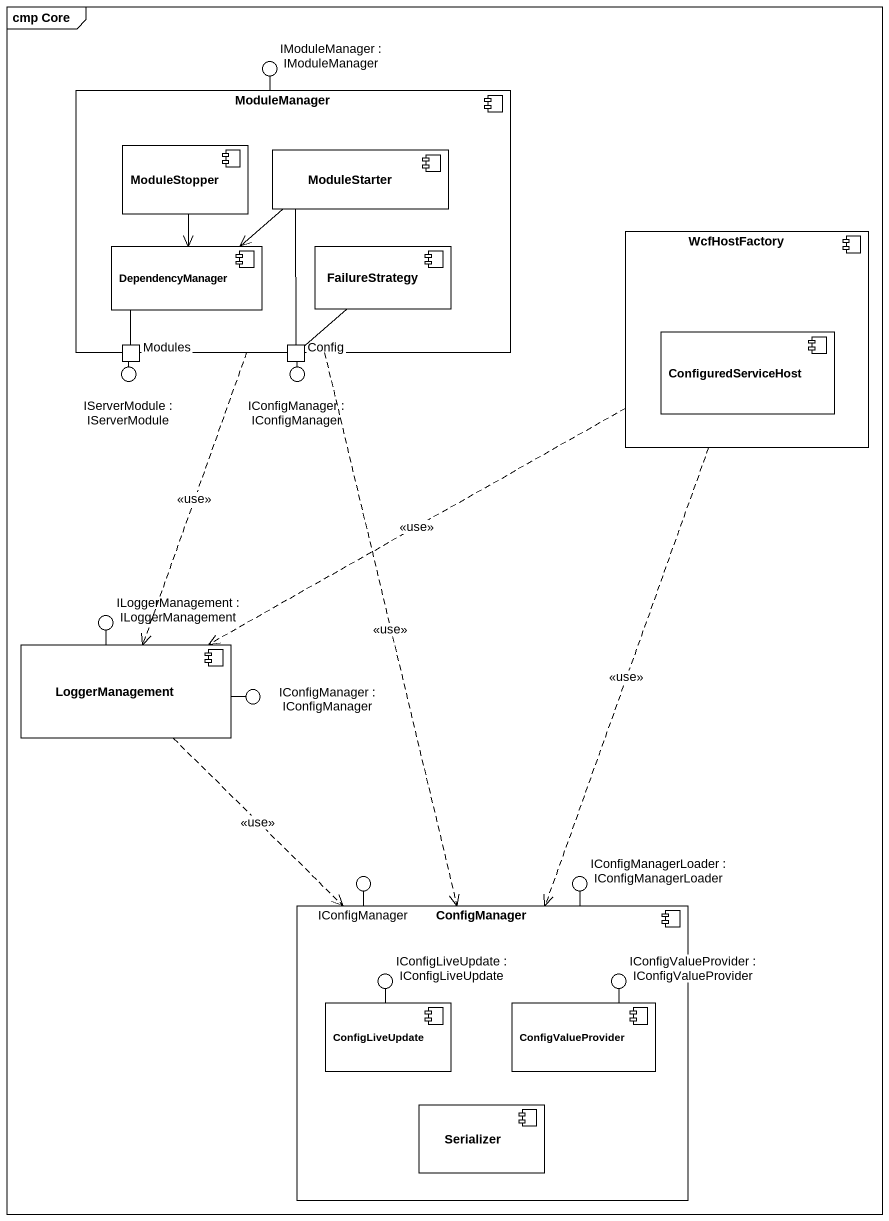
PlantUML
@startuml
mainframe cmp Core
() "IModuleManager : IModuleManager" as IModuleManager
component ModuleManager {
  component ModuleStopper
  component ModuleStarter
  component DependencyManager
  component FailureStrategy
  port Modules
  port Config
}
component WcfHostFactory {
  component ConfiguredServiceHost
}
() "IServerModule : IServerModule" as IServerModule
() "IConfigManager : IConfigManager" as IConfigManager
() "ILoggerManagement : ILoggerManagement" as ILoggerManagement
component LoggerManagement
() "IConfigManager : IConfigManager" as IConfigManager_2
() "IConfigManager" as IConfigManager_3
() "IConfigManagerLoader : IConfigManagerLoader" as IConfigManagerLoader
component ConfigManager {
  component ConfigLiveUpdate
  component ConfigValueProvider
  component Serializer
}
() "IConfigLiveUpdate : IConfigLiveUpdate" as IConfigLiveUpdate
() "IConfigValueProvider : IConfigValueProvider" as IConfigValueProvider
ModuleManager -up- IModuleManager
ModuleManager -- IServerModule
ModuleManager -- IConfigManager
LoggerManagement -up- ILoggerManagement
LoggerManagement -right- IConfigManager_2
ConfigManager -up- IConfigManager_3
ConfigManager -up- IConfigManagerLoader
ConfigLiveUpdate -up- IConfigLiveUpdate
ConfigValueProvider -up- IConfigValueProvider
ModuleManager ..> LoggerManagement : <<use>>
ModuleManager ..> ConfigManager : <<use>>
ModuleStopper --> DependencyManager
ModuleStarter -left-> DependencyManager
ModuleStarter -- Config
FailureStrategy -- Config
WcfHostFactory .left.> LoggerManagement : <<use>>
WcfHostFactory ..> ConfigManager : <<use>>
Modules -up- DependencyManager
LoggerManagement ..> ConfigManager : <<use>>
@enduml
